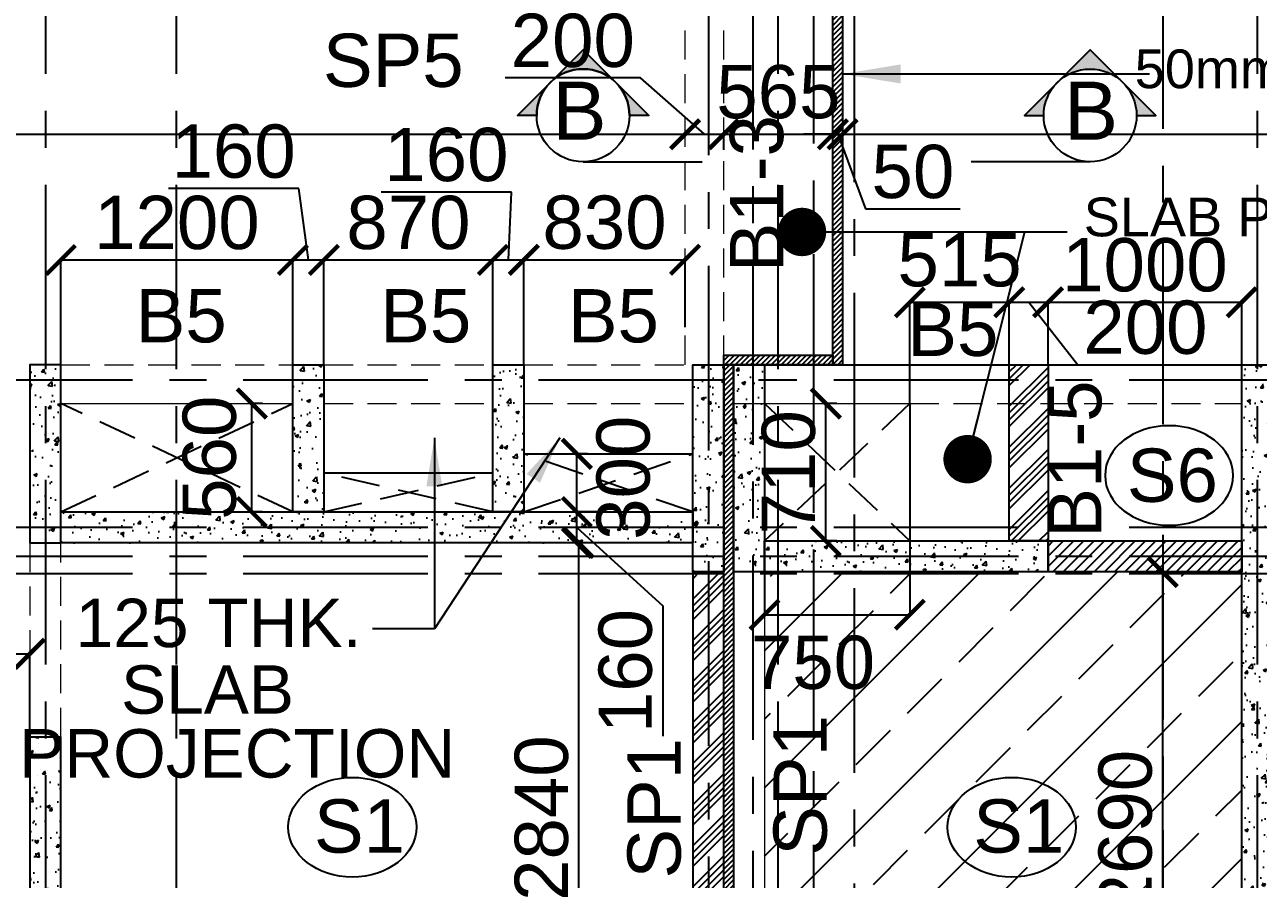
# Model space of a CAD drawing. Header units: inches. Extents: x -1898 to 127651, y -195120 to -109120.
# Drawn here: x 34511 to 40878, y -127606 to -123195 of the extents above; entities that cross this region are included whole.
import ezdxf
from ezdxf.enums import TextEntityAlignment as Align

# ---------------------------------------------------------------- set-up
doc = ezdxf.new("R2010")
doc.units = ezdxf.units.IN
doc.header["$MEASUREMENT"] = 0
doc.linetypes.add('CENTER', pattern=[50.8, 31.75, -6.35, 6.35, -6.35])
doc.linetypes.add('Hidden', pattern=[3, 2, -1])
for name, color, linetype in [('1', 8, 'Continuous'), ('160 R.C. WALL HAT', 8, 'Continuous'), ('160 R.C.WALL', 6, 'Continuous'), ('2', 5, 'Continuous'), ('4', 4, 'Continuous'), ('ARROW', 5, 'Continuous'), ('BEAM TEXT', 4, 'Continuous'), ('DIM', 251, 'Continuous'), ('GRID', 8, 'CENTER'), ('NON STRUC R.C.WALL', 6, 'Continuous'), ('NON.STRUC.R.C.WALLS', 1, 'Continuous'), ('SEC TXT', 11, 'Continuous'), ('Section', 1, 'Continuous'), ('SHEARWALL HATCH', 8, 'Continuous'), ('SPANRAL BEAM', 3, 'Continuous'), ('SUNKEN', 8, 'Continuous'), ('TEXT-1', 3, 'Continuous')]:
    doc.layers.add(name, color=color, linetype=linetype)
for name, color, linetype, lineweight in [('BEAMS', 3, 'Continuous', 0), ('SLAB CIR', 1, 'Continuous', 25), ('SLAB TXT', 3, 'Continuous', 0), ('text', 4, 'Continuous', 30)]:
    doc.layers.add(name, color=color, linetype=linetype, lineweight=lineweight)
doc.styles.add('T200', font='sanss___.ttf', dxfattribs={"height": 275})
doc.styles.add('T300', font='sanss___.ttf', dxfattribs={"height": 350})
doc.dimstyles.new('T 200', dxfattribs={"dimtxt": 275, "dimasz": 150, "dimexe": 1, "dimexo": 0, "dimgap": 50, "dimtad": 1, "dimdec": 0, "dimrnd": 5, "dimdsep": 46, "dimtxsty": 'T200', "dimblk": 'ARCHTICK', "dimcen": 2.5, "dimdle": 1, "dimclrd": 5, "dimclre": 253, "dimclrt": 1, "dimadec": 0, "dimazin": 0, "dimtfac": 1, "dimtdec": 0, "dimtmove": 2, "dimatfit": 3, "dimfxl": 0, "dimarcsym": 0})
doc.dimstyles.new('T 300', dxfattribs={"dimtxt": 275, "dimasz": 150, "dimexe": 1, "dimexo": 0, "dimgap": 50, "dimtad": 1, "dimdec": 0, "dimrnd": 5, "dimdsep": 46, "dimtxsty": 'T200', "dimblk": 'ARCHTICK', "dimcen": 2.5, "dimdle": 1, "dimclrd": 5, "dimclre": 253, "dimclrt": 4, "dimadec": 0, "dimazin": 0, "dimtfac": 1, "dimtdec": 0, "dimtmove": 2, "dimatfit": 3, "dimfxl": 0, "dimarcsym": 0})
pattern_1 = [(45, (210, 0), (-13.2582521, 13.2582521), [])]
pattern_2 = [(50, (2213826.52, 109885.64), (179.315046, -15.688034), [18.75, -206.25]), (355, (2213826.52, 109885.64), (-34.687833, 188.048033), [15, -165]), (100.4514445, (2213841.47, 109884.33), (144.627212, 172.359998), [15.935048, -175.285528]), (46.1842, (2213826.52, 109935.64), (266.810333, -41.37982), [28.125, -309.375]), (96.635635, (2213848.76, 109932.2), (233.665486, 243.52965), [23.902586, -262.92844]), (351.184164, (2213826.52, 109935.64), (233.665486, 243.52965), [22.5, -247.5]), (21, (2213851.52, 109923.14), (149.226763, -100.654723), [18.75, -206.25]), (326, (2213851.52, 109923.14), (60.828833, 181.287511), [15, -165]), (71.451445, (2213863.96, 109914.75), (210.055594, 80.632788), [15.935047, -175.285528]), (37.5, (2213826.524, 109885.64), (3.0399638, 83.2234635), [0, -163, 0, -167.5, 0, -165.625]), (7.5, (2213826.52, 109885.64), (65.7673844, 98.602928), [0, -95.5, 0, -159.25, 0, -63.125]), (327.5, (2213770.774, 109885.64), (133.455609, -5.638718), [0, -62.5, 0, -195, 0, -258.75]), (317.5, (2213745.77, 109885.64), (145.7965423, 25.0262456), [0, -81.25, 0, -129.5, 0, -183.75])]
pattern_3 = [(50, (2217088.67, 109736.14), (179.315046, -15.688034), [18.75, -206.25]), (355, (2217088.67, 109736.14), (-34.687833, 188.048033), [15, -165]), (100.4514445, (2217103.6, 109734.83), (144.627212, 172.359998), [15.935048, -175.285528]), (46.1842, (2217088.67, 109786.14), (266.810333, -41.37982), [28.125, -309.375]), (96.635635, (2217110.9, 109782.7), (233.665486, 243.52965), [23.902586, -262.92844]), (351.184164, (2217088.67, 109786.14), (233.665486, 243.52965), [22.5, -247.5]), (21, (2217113.67, 109773.64), (149.226763, -100.654723), [18.75, -206.25]), (326, (2217113.67, 109773.64), (60.828833, 181.287511), [15, -165]), (71.451445, (2217126.1, 109765.25), (210.055594, 80.632788), [15.935047, -175.285528]), (37.5, (2217088.665, 109736.14), (3.0399638, 83.2234635), [0, -163, 0, -167.5, 0, -165.625]), (7.5, (2217088.665, 109736.14), (65.7673844, 98.602928), [0, -95.5, 0, -159.25, 0, -63.125]), (327.5, (2217032.915, 109736.14), (133.455609, -5.638718), [0, -62.5, 0, -195, 0, -258.75]), (317.5, (2217007.92, 109736.14), (145.7965423, 25.0262456), [0, -81.25, 0, -129.5, 0, -183.75])]

# ---------------------------------------------------------------- blocks, each defined once
blk = doc.blocks.new('_ARCHTICK')
at = {"color": 0, "linetype": 'ByBlock', "const_width": 0.15}
blk.add_lwpolyline([(-0.5, -0.5), (0.5, 0.5)], dxfattribs=at)
blk = doc.blocks.new('*D52')
at = {"layer": 'Defpoints', "color": 0}
for p in [(34537.4, -126442.3), (32737.4, -126636.4, 14.7), (34537.4, -127054, 14.7)]:
    blk.add_point(p, dxfattribs=at)
at = {"layer": 'DIM', "color": 5, "lineweight": -2}
blk.add_line((32736.4, -126442.3), (34538.4, -126442.3), dxfattribs=at)
at = {"layer": 'DIM', "color": 253, "lineweight": -2}
for p, q in [((32737.4, -126636.4), (32737.4, -126441.3)), ((34537.4, -127054), (34537.4, -126441.3))]:
    blk.add_line(p, q, dxfattribs=at)
at = {"layer": 'DIM', "color": 5, "lineweight": -2, "xscale": 150, "yscale": 150, "zscale": 150, "rotation": 180}
blk.add_blockref('_ARCHTICK', (32737.4, -126442.3), dxfattribs=at)
at = {"layer": 'DIM', "color": 5, "lineweight": -2, "xscale": 150, "yscale": 150, "zscale": 150}
blk.add_blockref('_ARCHTICK', (34537.4, -126442.3), dxfattribs=at)
at = {"layer": 'DIM', "color": 1, "insert": (33637.4, -126250.7), "char_height": 275, "attachment_point": 5, "style": 'T200'}
blk.add_mtext('1800', dxfattribs=at)
blk = doc.blocks.new('*D53')
at = {"layer": 'Defpoints', "color": 0}
for p in [(35683.2, -125150.2), (35738.5, -125150.2, 14.7), (35738.5, -125710.2, 14.7)]:
    blk.add_point(p, dxfattribs=at)
at = {"layer": 'DIM', "color": 253, "lineweight": -2}
for p, q in [((35738.5, -125150.2), (35682.2, -125150.2)), ((35738.5, -125710.2), (35682.2, -125710.2))]:
    blk.add_line(p, q, dxfattribs=at)
at = {"layer": 'DIM', "color": 5, "lineweight": -2}
blk.add_line((35683.2, -125711.2), (35683.2, -125149.2), dxfattribs=at)
at = {"layer": 'DIM', "color": 5, "lineweight": -2, "xscale": 150, "yscale": 150, "zscale": 150}
for p, rotation in [((35683.2, -125150.2), 90), ((35683.2, -125710.2), 270)]:
    blk.add_blockref('_ARCHTICK', p, dxfattribs=dict(at, rotation=rotation))
at = {"layer": 'DIM', "color": 1, "insert": (35465.3, -125430.2), "char_height": 275, "attachment_point": 5, "rotation": 90, "style": 'T200'}
blk.add_mtext('560', dxfattribs=at)
blk = doc.blocks.new('*D54')
at = {"layer": 'Defpoints', "color": 0}
for p in [(35895.4, -124409.5), (34697.4, -125030.2, 14.7), (35895.4, -125150.2, 14.7)]:
    blk.add_point(p, dxfattribs=at)
at = {"layer": 'DIM', "color": 5, "lineweight": -2}
blk.add_line((34696.4, -124409.5), (35896.4, -124409.5), dxfattribs=at)
at = {"layer": 'DIM', "color": 253, "lineweight": -2}
for p, q in [((34697.4, -125030.2), (34697.4, -124408.5)), ((35895.4, -125150.2), (35895.4, -124408.5))]:
    blk.add_line(p, q, dxfattribs=at)
at = {"layer": 'DIM', "color": 5, "lineweight": -2, "xscale": 150, "yscale": 150, "zscale": 150, "rotation": 180}
blk.add_blockref('_ARCHTICK', (34697.4, -124409.5), dxfattribs=at)
at = {"layer": 'DIM', "color": 5, "lineweight": -2, "xscale": 150, "yscale": 150, "zscale": 150}
blk.add_blockref('_ARCHTICK', (35895.4, -124409.5), dxfattribs=at)
at = {"layer": 'DIM', "color": 1, "insert": (35296.4, -124217.8), "char_height": 275, "attachment_point": 5, "style": 'T200'}
blk.add_mtext('1200', dxfattribs=at)
blk = doc.blocks.new('*D55')
at = {"layer": 'Defpoints', "color": 0}
for p in [(36055.4, -124409.5), (36055.4, -124950.2, 14.7), (35895.4, -125150.2, 14.7)]:
    blk.add_point(p, dxfattribs=at)
at = {"layer": 'DIM', "color": 5, "lineweight": -2}
for p, q in [((35925.3, -124041.6), (35253.1, -124041.6)), ((35975.4, -124409.5), (35925.3, -124041.6)), ((35894.4, -124409.5), (36056.4, -124409.5))]:
    blk.add_line(p, q, dxfattribs=at)
at = {"layer": 'DIM', "color": 253, "lineweight": -2}
for p, q in [((35895.4, -125150.2), (35895.4, -124408.5)), ((36055.4, -124950.2), (36055.4, -124408.5))]:
    blk.add_line(p, q, dxfattribs=at)
at = {"layer": 'DIM', "color": 5, "lineweight": -2, "xscale": 150, "yscale": 150, "zscale": 150, "rotation": 180}
blk.add_blockref('_ARCHTICK', (35895.4, -124409.5), dxfattribs=at)
at = {"layer": 'DIM', "color": 5, "lineweight": -2, "xscale": 150, "yscale": 150, "zscale": 150}
blk.add_blockref('_ARCHTICK', (36055.4, -124409.5), dxfattribs=at)
at = {"layer": 'DIM', "color": 1, "insert": (35589.2, -123849.8), "char_height": 275, "attachment_point": 5, "style": 'T200'}
blk.add_mtext('160', dxfattribs=at)
blk = doc.blocks.new('*D56')
at = {"layer": 'Defpoints', "color": 0}
for p in [(36927.5, -124409.5), (36055.4, -124950.2, 14.7), (36927.5, -124950.2, 14.7)]:
    blk.add_point(p, dxfattribs=at)
at = {"layer": 'DIM', "color": 5, "lineweight": -2}
blk.add_line((36054.4, -124409.5), (36928.5, -124409.5), dxfattribs=at)
at = {"layer": 'DIM', "color": 253, "lineweight": -2}
for p, q in [((36055.4, -124950.2), (36055.4, -124408.5)), ((36927.5, -124950.2), (36927.5, -124408.5))]:
    blk.add_line(p, q, dxfattribs=at)
at = {"layer": 'DIM', "color": 5, "lineweight": -2, "xscale": 150, "yscale": 150, "zscale": 150, "rotation": 180}
blk.add_blockref('_ARCHTICK', (36055.4, -124409.5), dxfattribs=at)
at = {"layer": 'DIM', "color": 5, "lineweight": -2, "xscale": 150, "yscale": 150, "zscale": 150}
blk.add_blockref('_ARCHTICK', (36927.5, -124409.5), dxfattribs=at)
at = {"layer": 'DIM', "color": 1, "insert": (36491.4, -124217.8), "char_height": 275, "attachment_point": 5, "style": 'T200'}
blk.add_mtext('870', dxfattribs=at)
blk = doc.blocks.new('*D57')
at = {"layer": 'Defpoints', "color": 0}
for p in [(37087.5, -124409.5), (36927.5, -124950.2, 14.7), (37087.5, -124950.2, 14.7)]:
    blk.add_point(p, dxfattribs=at)
at = {"layer": 'DIM', "color": 5, "lineweight": -2}
for p, q in [((37023.6, -124059), (36351.3, -124059)), ((37007.5, -124409.5), (37023.6, -124059)), ((36926.5, -124409.5), (37088.5, -124409.5))]:
    blk.add_line(p, q, dxfattribs=at)
at = {"layer": 'DIM', "color": 253, "lineweight": -2}
for p, q in [((36927.5, -124950.2), (36927.5, -124408.5)), ((37087.5, -124950.2), (37087.5, -124408.5))]:
    blk.add_line(p, q, dxfattribs=at)
at = {"layer": 'DIM', "color": 5, "lineweight": -2, "xscale": 150, "yscale": 150, "zscale": 150, "rotation": 180}
blk.add_blockref('_ARCHTICK', (36927.5, -124409.5), dxfattribs=at)
at = {"layer": 'DIM', "color": 5, "lineweight": -2, "xscale": 150, "yscale": 150, "zscale": 150}
blk.add_blockref('_ARCHTICK', (37087.5, -124409.5), dxfattribs=at)
at = {"layer": 'DIM', "color": 1, "insert": (36687.4, -123867.2), "char_height": 275, "attachment_point": 5, "style": 'T200'}
blk.add_mtext('160', dxfattribs=at)
blk = doc.blocks.new('*D66')
at = {"layer": 'Defpoints', "color": 0}
for p in [(37370.8, -125870.2, 14.7), (37370.8, -125870.2), (37370.8, -128710.2, 14.7)]:
    blk.add_point(p, dxfattribs=at)
at = {"layer": 'DIM', "color": 253, "lineweight": -2}
for p, q in [((37370.8, -125870.2), (37369.8, -125870.2)), ((37370.8, -128710.2), (37369.8, -128710.2))]:
    blk.add_line(p, q, dxfattribs=at)
at = {"layer": 'DIM', "color": 5, "lineweight": -2}
blk.add_line((37370.8, -128711.2), (37370.8, -125869.2), dxfattribs=at)
at = {"layer": 'DIM', "color": 5, "lineweight": -2, "xscale": 150, "yscale": 150, "zscale": 150}
for p, rotation in [((37370.8, -125870.2), 90), ((37370.8, -128710.2), 270)]:
    blk.add_blockref('_ARCHTICK', p, dxfattribs=dict(at, rotation=rotation))
at = {"layer": 'DIM', "color": 1, "insert": (37179.2, -127290.2), "char_height": 275, "attachment_point": 5, "rotation": 90, "style": 'T200'}
blk.add_mtext('2840', dxfattribs=at)
blk = doc.blocks.new('*D230')
at = {"layer": 'Defpoints', "color": 0}
for p in [(37919.3, -123760.8, 14.7), (37919.3, -123760.8), (5592.4, -123823.3, 14.7)]:
    blk.add_point(p, dxfattribs=at)
at = {"layer": 'DIM', "color": 5, "lineweight": -2}
blk.add_line((5591.4, -123760.8), (37920.3, -123760.8), dxfattribs=at)
at = {"layer": 'DIM', "color": 253, "lineweight": -2}
for p, q in [((5592.4, -123823.3), (5592.4, -123759.8)), ((37919.3, -123760.8), (37919.3, -123759.8))]:
    blk.add_line(p, q, dxfattribs=at)
at = {"layer": 'DIM', "color": 5, "lineweight": -2, "xscale": 150, "yscale": 150, "zscale": 150, "rotation": 180}
blk.add_blockref('_ARCHTICK', (5592.4, -123760.8), dxfattribs=at)
at = {"layer": 'DIM', "color": 5, "lineweight": -2, "xscale": 150, "yscale": 150, "zscale": 150}
blk.add_blockref('_ARCHTICK', (37919.3, -123760.8), dxfattribs=at)
at = {"layer": 'DIM', "color": 1, "insert": (21755.9, -123568.9), "char_height": 275, "attachment_point": 5, "style": 'T200'}
blk.add_mtext('32325', dxfattribs=at)
blk = doc.blocks.new('*D231')
at = {"layer": 'Defpoints', "color": 0}
for p in [(37919.3, -123740.6, 14.7), (38119.3, -123760.8), (38119.3, -123841.5, 14.7)]:
    blk.add_point(p, dxfattribs=at)
at = {"layer": 'DIM', "color": 5, "lineweight": -2}
for p, q in [((37689, -123469.8), (36990.7, -123469.8)), ((38019.3, -123760.8), (37689, -123469.8)), ((37918.3, -123760.8), (38120.3, -123760.8))]:
    blk.add_line(p, q, dxfattribs=at)
at = {"layer": 'DIM', "color": 253, "lineweight": -2}
for p, q in [((37919.3, -123740.6), (37919.3, -123761.8)), ((38119.3, -123841.5), (38119.3, -123759.8))]:
    blk.add_line(p, q, dxfattribs=at)
at = {"layer": 'DIM', "color": 5, "lineweight": -2, "xscale": 150, "yscale": 150, "zscale": 150, "rotation": 180}
blk.add_blockref('_ARCHTICK', (37919.3, -123760.8), dxfattribs=at)
at = {"layer": 'DIM', "color": 5, "lineweight": -2, "xscale": 150, "yscale": 150, "zscale": 150}
blk.add_blockref('_ARCHTICK', (38119.3, -123760.8), dxfattribs=at)
at = {"layer": 'DIM', "color": 1, "insert": (37339.8, -123278.2), "char_height": 275, "attachment_point": 5, "style": 'T200'}
blk.add_mtext('200', dxfattribs=at)
blk = doc.blocks.new('*D232')
at = {"layer": 'Defpoints', "color": 0}
for p in [(38682.4, -123760.8), (38119.3, -123841.5, 14.7), (38682.4, -123809.1, 14.7)]:
    blk.add_point(p, dxfattribs=at)
at = {"layer": 'DIM', "color": 5, "lineweight": -2}
blk.add_line((38118.3, -123760.8), (38683.4, -123760.8), dxfattribs=at)
at = {"layer": 'DIM', "color": 253, "lineweight": -2}
for p, q in [((38119.3, -123841.5), (38119.3, -123759.8)), ((38682.4, -123809.1), (38682.4, -123759.8))]:
    blk.add_line(p, q, dxfattribs=at)
at = {"layer": 'DIM', "color": 5, "lineweight": -2, "xscale": 150, "yscale": 150, "zscale": 150, "rotation": 180}
blk.add_blockref('_ARCHTICK', (38119.3, -123760.8), dxfattribs=at)
at = {"layer": 'DIM', "color": 5, "lineweight": -2, "xscale": 150, "yscale": 150, "zscale": 150}
blk.add_blockref('_ARCHTICK', (38682.4, -123760.8), dxfattribs=at)
at = {"layer": 'DIM', "color": 1, "insert": (38400.9, -123542.9), "char_height": 275, "attachment_point": 5, "style": 'T200'}
blk.add_mtext('565', dxfattribs=at)
blk = doc.blocks.new('*D353')
at = {"layer": 'Defpoints', "color": 0}
for p in [(37360.3, -125710.2), (37509.7, -125710.2, 14.7), (37509.7, -125870.2, 14.7)]:
    blk.add_point(p, dxfattribs=at)
at = {"layer": 'DIM', "color": 253, "lineweight": -2}
for p, q in [((37509.7, -125710.2), (37359.3, -125710.2)), ((37509.7, -125870.2), (37359.3, -125870.2))]:
    blk.add_line(p, q, dxfattribs=at)
at = {"layer": 'DIM', "color": 5, "lineweight": -2}
for p, q in [((37360.3, -125871.2), (37360.3, -125709.2)), ((37360.3, -125790.2), (37804, -126195.1)), ((37804, -126195.1), (37804, -126867.3))]:
    blk.add_line(p, q, dxfattribs=at)
at = {"layer": 'DIM', "color": 5, "lineweight": -2, "xscale": 150, "yscale": 150, "zscale": 150}
for p, rotation in [((37360.3, -125710.2), 90), ((37360.3, -125870.2), 270)]:
    blk.add_blockref('_ARCHTICK', p, dxfattribs=dict(at, rotation=rotation))
at = {"layer": 'DIM', "color": 1, "insert": (37612.1, -126531.2), "char_height": 275, "attachment_point": 5, "rotation": 90, "style": 'T200'}
blk.add_mtext('160', dxfattribs=at)
blk = doc.blocks.new('*D354')
at = {"layer": 'Defpoints', "color": 0}
for p in [(37919.3, -124408.5), (37087.5, -124756.4), (37919.3, -124756.4, 14.7)]:
    blk.add_point(p, dxfattribs=at)
at = {"layer": 'DIM', "color": 5, "lineweight": -2}
blk.add_line((37086.5, -124408.5), (37920.3, -124408.5), dxfattribs=at)
at = {"layer": 'DIM', "color": 253, "lineweight": -2}
for p, q in [((37087.5, -124756.4), (37087.5, -124407.5)), ((37919.3, -124756.4), (37919.3, -124407.5))]:
    blk.add_line(p, q, dxfattribs=at)
at = {"layer": 'DIM', "color": 5, "lineweight": -2, "xscale": 150, "yscale": 150, "zscale": 150, "rotation": 180}
blk.add_blockref('_ARCHTICK', (37087.5, -124408.5), dxfattribs=at)
at = {"layer": 'DIM', "color": 5, "lineweight": -2, "xscale": 150, "yscale": 150, "zscale": 150}
blk.add_blockref('_ARCHTICK', (37919.3, -124408.5), dxfattribs=at)
at = {"layer": 'DIM', "color": 1, "insert": (37503.4, -124216.6), "char_height": 275, "attachment_point": 5, "style": 'T200'}
blk.add_mtext('830', dxfattribs=at)
blk = doc.blocks.new('*D638')
at = {"layer": 'Defpoints', "color": 0}
for p in [(38732.4, -123760.8), (38682.4, -123809.1), (38732.4, -123809.1, 14.7)]:
    blk.add_point(p, dxfattribs=at)
at = {"layer": 'DIM', "color": 5, "lineweight": -2}
for p, q in [((38682.4, -123760.8), (38532.4, -123760.8)), ((38682.4, -123760.8), (38732.4, -123760.8)), ((38682.4, -123760.8), (38732.4, -123760.8)), ((38707.4, -123760.8), (38851.3, -124146.5)), ((38732.4, -123760.8), (38882.4, -123760.8)), ((38851.3, -124146.5), (39339.1, -124146.5))]:
    blk.add_line(p, q, dxfattribs=at)
at = {"layer": 'DIM', "color": 253, "lineweight": -2}
for p, q in [((38682.4, -123809.1), (38682.4, -123759.8)), ((38732.4, -123809.1), (38732.4, -123759.8))]:
    blk.add_line(p, q, dxfattribs=at)
at = {"layer": 'DIM', "color": 5, "lineweight": -2, "xscale": 150, "yscale": 150, "zscale": 150}
blk.add_blockref('_ARCHTICK', (38682.4, -123760.8), dxfattribs=at)
at = {"layer": 'DIM', "color": 5, "lineweight": -2, "xscale": 150, "yscale": 150, "zscale": 150, "rotation": 180}
blk.add_blockref('_ARCHTICK', (38732.4, -123760.8), dxfattribs=at)
at = {"layer": 'DIM', "color": 1, "insert": (39095.2, -123954.8), "char_height": 275, "attachment_point": 5, "style": 'T200'}
blk.add_mtext('50', dxfattribs=at)
blk = doc.blocks.new('*D639')
at = {"layer": 'Defpoints', "color": 0}
for p in [(50991, -123760.8), (38732.4, -123809.1, 14.7), (50991, -123831.4, 14.7)]:
    blk.add_point(p, dxfattribs=at)
at = {"layer": 'DIM', "color": 5, "lineweight": -2}
blk.add_line((38731.4, -123760.8), (50992, -123760.8), dxfattribs=at)
at = {"layer": 'DIM', "color": 253, "lineweight": -2}
for p, q in [((38732.4, -123809.1), (38732.4, -123759.8)), ((50991, -123831.4), (50991, -123759.8))]:
    blk.add_line(p, q, dxfattribs=at)
at = {"layer": 'DIM', "color": 5, "lineweight": -2, "xscale": 150, "yscale": 150, "zscale": 150, "rotation": 180}
blk.add_blockref('_ARCHTICK', (38732.4, -123760.8), dxfattribs=at)
at = {"layer": 'DIM', "color": 5, "lineweight": -2, "xscale": 150, "yscale": 150, "zscale": 150}
blk.add_blockref('_ARCHTICK', (50991, -123760.8), dxfattribs=at)
at = {"layer": 'DIM', "color": 1, "insert": (44861.7, -123568.9), "char_height": 275, "attachment_point": 5, "style": 'T200'}
blk.add_mtext('12260', dxfattribs=at)
blk = doc.blocks.new('*D641')
at = {"layer": 'Defpoints', "color": 0}
for p in [(39079.3, -125859.7, 14.7), (38329.5, -126030.2, 14.7), (39079.3, -126240.3)]:
    blk.add_point(p, dxfattribs=at)
at = {"layer": 'DIM', "color": 253, "lineweight": -2}
for p, q in [((39079.3, -125859.7), (39079.3, -126241.3)), ((38329.5, -126030.2), (38329.5, -126241.3))]:
    blk.add_line(p, q, dxfattribs=at)
at = {"layer": 'DIM', "color": 5, "lineweight": -2}
blk.add_line((38328.5, -126240.3), (39080.3, -126240.3), dxfattribs=at)
at = {"layer": 'DIM', "color": 5, "lineweight": -2, "xscale": 150, "yscale": 150, "zscale": 150, "rotation": 180}
blk.add_blockref('_ARCHTICK', (38329.5, -126240.3), dxfattribs=at)
at = {"layer": 'DIM', "color": 5, "lineweight": -2, "xscale": 150, "yscale": 150, "zscale": 150}
blk.add_blockref('_ARCHTICK', (39079.3, -126240.3), dxfattribs=at)
at = {"layer": 'DIM', "color": 1, "insert": (38579.4, -126488), "char_height": 275, "attachment_point": 5, "style": 'T200'}
blk.add_mtext('750', dxfattribs=at)
blk = doc.blocks.new('*D643')
at = {"layer": 'Defpoints', "color": 0}
for p in [(40384.3, -126019.7), (40518.7, -126019.7, 14.7), (40675.4, -128710.2, 14.7)]:
    blk.add_point(p, dxfattribs=at)
at = {"layer": 'DIM', "color": 253, "lineweight": -2}
for p, q in [((40518.7, -126019.7), (40383.3, -126019.7)), ((40675.4, -128710.2), (40383.3, -128710.2))]:
    blk.add_line(p, q, dxfattribs=at)
at = {"layer": 'DIM', "color": 5, "lineweight": -2}
blk.add_line((40384.3, -128711.2), (40384.3, -126018.7), dxfattribs=at)
at = {"layer": 'DIM', "color": 5, "lineweight": -2, "xscale": 150, "yscale": 150, "zscale": 150}
for p, rotation in [((40384.3, -126019.7), 90), ((40384.3, -128710.2), 270)]:
    blk.add_blockref('_ARCHTICK', p, dxfattribs=dict(at, rotation=rotation))
at = {"layer": 'DIM', "color": 1, "insert": (40192.4, -127364.9), "char_height": 275, "attachment_point": 5, "rotation": 90, "style": 'T200'}
blk.add_mtext('2690', dxfattribs=at)
blk = doc.blocks.new('*D656')
at = {"layer": 'Defpoints', "color": 0}
for p in [(39592.7, -124627.9), (39592.7, -124950.2, 14.7), (39079.3, -125150.2, 14.7)]:
    blk.add_point(p, dxfattribs=at)
at = {"layer": 'DIM', "color": 5, "lineweight": -2}
blk.add_line((39078.3, -124627.9), (39593.7, -124627.9), dxfattribs=at)
at = {"layer": 'DIM', "color": 253, "lineweight": -2}
for p, q in [((39079.3, -125150.2), (39079.3, -124626.9)), ((39592.7, -124950.2), (39592.7, -124626.9))]:
    blk.add_line(p, q, dxfattribs=at)
at = {"layer": 'DIM', "color": 5, "lineweight": -2, "xscale": 150, "yscale": 150, "zscale": 150, "rotation": 180}
blk.add_blockref('_ARCHTICK', (39079.3, -124627.9), dxfattribs=at)
at = {"layer": 'DIM', "color": 5, "lineweight": -2, "xscale": 150, "yscale": 150, "zscale": 150}
blk.add_blockref('_ARCHTICK', (39592.7, -124627.9), dxfattribs=at)
at = {"layer": 'DIM', "color": 1, "insert": (39336, -124410.3), "char_height": 275, "attachment_point": 5, "style": 'T200'}
blk.add_mtext('515', dxfattribs=at)
blk = doc.blocks.new('*D657')
at = {"layer": 'Defpoints', "color": 0}
for p in [(39792.7, -124627.9), (39592.7, -124950.2, 14.7), (39792.7, -124950.2, 14.7)]:
    blk.add_point(p, dxfattribs=at)
at = {"layer": 'DIM', "color": 5, "lineweight": -2}
for p, q in [((39591.7, -124627.9), (39793.7, -124627.9)), ((39692.7, -124627.9), (39945.9, -124950.2)), ((39945.9, -124950.2), (40644.2, -124950.2))]:
    blk.add_line(p, q, dxfattribs=at)
at = {"layer": 'DIM', "color": 253, "lineweight": -2}
for p, q in [((39592.7, -124950.2), (39592.7, -124626.9)), ((39792.7, -124950.2), (39792.7, -124626.9))]:
    blk.add_line(p, q, dxfattribs=at)
at = {"layer": 'DIM', "color": 5, "lineweight": -2, "xscale": 150, "yscale": 150, "zscale": 150, "rotation": 180}
blk.add_blockref('_ARCHTICK', (39592.7, -124627.9), dxfattribs=at)
at = {"layer": 'DIM', "color": 5, "lineweight": -2, "xscale": 150, "yscale": 150, "zscale": 150}
blk.add_blockref('_ARCHTICK', (39792.7, -124627.9), dxfattribs=at)
at = {"layer": 'DIM', "color": 1, "insert": (40295, -124758.5), "char_height": 275, "attachment_point": 5, "style": 'T200'}
blk.add_mtext('200', dxfattribs=at)
blk = doc.blocks.new('*D658')
at = {"layer": 'Defpoints', "color": 0}
for p in [(40792.7, -124627.9), (39792.7, -124950.2, 14.7), (40792.7, -124950.2, 14.7)]:
    blk.add_point(p, dxfattribs=at)
at = {"layer": 'DIM', "color": 5, "lineweight": -2}
blk.add_line((39791.7, -124627.9), (40793.7, -124627.9), dxfattribs=at)
at = {"layer": 'DIM', "color": 253, "lineweight": -2}
for p, q in [((39792.7, -124950.2), (39792.7, -124626.9)), ((40792.7, -124950.2), (40792.7, -124626.9))]:
    blk.add_line(p, q, dxfattribs=at)
at = {"layer": 'DIM', "color": 5, "lineweight": -2, "xscale": 150, "yscale": 150, "zscale": 150, "rotation": 180}
blk.add_blockref('_ARCHTICK', (39792.7, -124627.9), dxfattribs=at)
at = {"layer": 'DIM', "color": 5, "lineweight": -2, "xscale": 150, "yscale": 150, "zscale": 150}
blk.add_blockref('_ARCHTICK', (40792.7, -124627.9), dxfattribs=at)
at = {"layer": 'DIM', "color": 1, "insert": (40292.7, -124436.3), "char_height": 275, "attachment_point": 5, "style": 'T200'}
blk.add_mtext('1000', dxfattribs=at)
blk = doc.blocks.new('*D662')
at = {"layer": 'Defpoints', "color": 0}
for p in [(38645.8, -125150.2), (38703.1, -125150.2, 14.7), (38703.1, -125859.9, 14.7)]:
    blk.add_point(p, dxfattribs=at)
at = {"layer": 'DIM', "color": 253, "lineweight": -2}
for p, q in [((38703.1, -125150.2), (38644.8, -125150.2)), ((38703.1, -125859.9), (38644.8, -125859.9))]:
    blk.add_line(p, q, dxfattribs=at)
at = {"layer": 'DIM', "color": 5, "lineweight": -2}
blk.add_line((38645.8, -125860.9), (38645.8, -125149.2), dxfattribs=at)
at = {"layer": 'DIM', "color": 5, "lineweight": -2, "xscale": 150, "yscale": 150, "zscale": 150}
for p, rotation in [((38645.8, -125150.2), 90), ((38645.8, -125859.9), 270)]:
    blk.add_blockref('_ARCHTICK', p, dxfattribs=dict(at, rotation=rotation))
at = {"layer": 'DIM', "color": 1, "insert": (38454.2, -125505.1), "char_height": 275, "attachment_point": 5, "rotation": 90, "style": 'T200'}
blk.add_mtext('710', dxfattribs=at)
blk = doc.blocks.new('*D811')
at = {"layer": 'Defpoints', "color": 0}
for p in [(37360.3, -125410.2), (37415.6, -125410.2, 14.7), (37415.6, -125710.2, 14.7)]:
    blk.add_point(p, dxfattribs=at)
at = {"layer": 'DIM', "color": 253, "lineweight": -2}
for p, q in [((37415.6, -125410.2), (37359.3, -125410.2)), ((37415.6, -125710.2), (37359.3, -125710.2))]:
    blk.add_line(p, q, dxfattribs=at)
at = {"layer": 'DIM', "color": 5, "lineweight": -2}
blk.add_line((37360.3, -125711.2), (37360.3, -125409.2), dxfattribs=at)
at = {"layer": 'DIM', "color": 5, "lineweight": -2, "xscale": 150, "yscale": 150, "zscale": 150}
for p, rotation in [((37360.3, -125410.2), 90), ((37360.3, -125710.2), 270)]:
    blk.add_blockref('_ARCHTICK', p, dxfattribs=dict(at, rotation=rotation))
at = {"layer": 'DIM', "color": 1, "insert": (37601.1, -125533.5), "char_height": 275, "attachment_point": 5, "rotation": 90, "style": 'T200'}
blk.add_mtext('300', dxfattribs=at)

msp = doc.modelspace()

# ---------------------------------------------------------------- hatches: boundary and pattern name
at = {"layer": '160 R.C. WALL HAT'}
h = msp.add_hatch(dxfattribs=at)
h.set_pattern_fill('AR-CONC', color=256, scale=25)
h.set_pattern_definition(pattern_2)
h.paths.add_polyline_path([(34537.4, -125870.2), (34697.4, -125870.2), (34697.4, -124950.2), (34537.4, -124950.2)])
h = msp.add_hatch(dxfattribs=at)
h.set_pattern_fill('AR-CONC', color=256, scale=25)
h.set_pattern_definition(pattern_2)
h.paths.add_polyline_path([(35895.4, -124950.2), (36055.4, -124950.2), (36055.4, -125710.2), (35895.4, -125710.2)])
h = msp.add_hatch(dxfattribs=at)
h.set_pattern_fill('AR-CONC', color=256, scale=25)
h.set_pattern_definition(pattern_2)
h.paths.add_polyline_path([(37087.5, -124950.2), (36927.5, -124950.2), (36927.5, -125710.2), (37087.5, -125710.2)])
h = msp.add_hatch(dxfattribs=at)
h.set_pattern_fill('AR-CONC', color=256, scale=25)
h.set_pattern_definition(pattern_3)
h.paths.add_polyline_path([(38119.5, -124950.2), (37959.5, -124950.2), (37959.5, -126019.7), (38119.5, -126019.7)])
h = msp.add_hatch(dxfattribs=at)
h.set_pattern_fill('AR-CONC', color=256, scale=25)
h.set_pattern_definition(pattern_3)
h.paths.add_polyline_path([(38329.5, -124950.2), (38169.5, -124950.2), (38169.5, -126019.7), (38329.5, -126019.7)])
h = msp.add_hatch(dxfattribs=at)
h.set_pattern_fill('AR-CONC', color=256, scale=25)
h.set_pattern_definition([(50, (2219921.83, 107045.64), (179.315046, -15.688034), [18.75, -206.25]), (355, (2219921.83, 107045.64), (-34.687833, 188.048033), [15, -165]), (100.4514445, (2219936.77, 107044.33), (144.627212, 172.359998), [15.935048, -175.285528]), (46.1842, (2219921.83, 107095.64), (266.810333, -41.37982), [28.125, -309.375]), (96.635635, (2219944.07, 107092.2), (233.665486, 243.52965), [23.902586, -262.92844]), (351.184164, (2219921.83, 107095.64), (233.665486, 243.52965), [22.5, -247.5]), (21, (2219946.83, 107083.14), (149.226763, -100.654723), [18.75, -206.25]), (326, (2219946.83, 107083.14), (60.828833, 181.287511), [15, -165]), (71.451445, (2219959.27, 107074.75), (210.055594, 80.632788), [15.935047, -175.285528]), (37.5, (2219921.83, 107045.64), (3.0399638, 83.2234635), [0, -163, 0, -167.5, 0, -165.625]), (7.5, (2219921.83, 107045.64), (65.7673844, 98.602928), [0, -95.5, 0, -159.25, 0, -63.125]), (327.5, (2219866.08, 107045.64), (133.455609, -5.638718), [0, -62.5, 0, -195, 0, -258.75]), (317.5, (2219841.08, 107045.64), (145.7965423, 25.0262456), [0, -81.25, 0, -129.5, 0, -183.75])])
h.paths.add_polyline_path([(40952.7, -124950.2), (40792.7, -124950.2), (40792.7, -128710.2), (40952.7, -128710.2)])
h = msp.add_hatch(dxfattribs=at)
h.set_pattern_fill('AR-CONC', color=256, scale=25)
h.set_pattern_definition(pattern_2)
h.paths.add_polyline_path([(37919.5, -125710.2), (34697.4, -125710.2), (34697.4, -125870.2), (37919.5, -125870.2)])
h = msp.add_hatch(dxfattribs=at)
h.set_pattern_fill('AR-CONC', color=256, scale=25)
h.set_pattern_definition([(50, (2217248.67, 109736.14), (179.315046, -15.688034), [18.75, -206.25]), (355, (2217248.67, 109736.14), (-34.687833, 188.048033), [15, -165]), (100.4514445, (2217263.6, 109734.83), (144.627212, 172.359998), [15.935048, -175.285528]), (46.1842, (2217248.67, 109786.14), (266.810333, -41.37982), [28.125, -309.375]), (96.635635, (2217270.9, 109782.7), (233.665486, 243.52965), [23.902586, -262.92844]), (351.184164, (2217248.67, 109786.14), (233.665486, 243.52965), [22.5, -247.5]), (21, (2217273.67, 109773.64), (149.226763, -100.654723), [18.75, -206.25]), (326, (2217273.67, 109773.64), (60.828833, 181.287511), [15, -165]), (71.451445, (2217286.1, 109765.25), (210.055594, 80.632788), [15.935047, -175.285528]), (37.5, (2217248.665, 109736.14), (3.0399638, 83.2234635), [0, -163, 0, -167.5, 0, -165.625]), (7.5, (2217248.665, 109736.14), (65.7673844, 98.602928), [0, -95.5, 0, -159.25, 0, -63.125]), (327.5, (2217192.915, 109736.14), (133.455609, -5.638718), [0, -62.5, 0, -195, 0, -258.75]), (317.5, (2217167.92, 109736.14), (145.7965423, 25.0262456), [0, -81.25, 0, -129.5, 0, -183.75])])
h.paths.add_polyline_path([(39792.7, -125859.9), (38329.5, -125859.9), (38329.5, -126019.7), (39792.7, -126019.7)])
h = msp.add_hatch(dxfattribs=at)
h.set_pattern_fill('AR-CONC', color=256, scale=25)
h.set_pattern_definition([(50, (2213826.52, 106885.64), (179.315046, -15.688034), [18.75, -206.25]), (355, (2213826.52, 106885.64), (-34.687833, 188.048033), [15, -165]), (100.4514445, (2213841.47, 106884.33), (144.627212, 172.359998), [15.935048, -175.285528]), (46.1842, (2213826.52, 106935.64), (266.810333, -41.37982), [28.125, -309.375]), (96.635635, (2213848.76, 106932.2), (233.665486, 243.52965), [23.902586, -262.92844]), (351.184164, (2213826.52, 106935.64), (233.665486, 243.52965), [22.5, -247.5]), (21, (2213851.52, 106923.14), (149.226763, -100.654723), [18.75, -206.25]), (326, (2213851.52, 106923.14), (60.828833, 181.287511), [15, -165]), (71.451445, (2213863.96, 106914.75), (210.055594, 80.632788), [15.935047, -175.285528]), (37.5, (2213826.524, 106885.64), (3.0399638, 83.2234635), [0, -163, 0, -167.5, 0, -165.625]), (7.5, (2213826.52, 106885.64), (65.7673844, 98.602928), [0, -95.5, 0, -159.25, 0, -63.125]), (327.5, (2213770.774, 106885.64), (133.455609, -5.638718), [0, -62.5, 0, -195, 0, -258.75]), (317.5, (2213745.77, 106885.64), (145.7965423, 25.0262456), [0, -81.25, 0, -129.5, 0, -183.75])])
h.paths.add_polyline_path([(34537.4, -128870.2), (34697.4, -128870.2), (34697.4, -126870.2), (34537.4, -126870.2)])
at = {"layer": '2'}
h = msp.add_hatch(dxfattribs=at)
h.set_pattern_fill('ANSI31', color=1, scale=150, style=0)
h.set_pattern_definition(pattern_1)
h.paths.add_polyline_path([(38682.4, -118290.2), (38732.4, -118290.2), (38732.4, -124950.2), (38682.4, -124950.2)])
h = msp.add_hatch(dxfattribs=at)
h.set_pattern_fill('ANSI31', color=1, scale=150, style=0)
h.set_pattern_definition(pattern_1)
h.paths.add_polyline_path([(38682.4, -124950.2), (38119.3, -124950.2), (38119.3, -124900.2), (38682.4, -124900.2)])
h = msp.add_hatch(dxfattribs=at)
h.set_pattern_fill('ANSI31', color=1, scale=150, style=0)
h.set_pattern_definition(pattern_1)
h.paths.add_polyline_path([(38169.5, -128870.2), (38119.5, -128870.2), (38119.5, -124950.2), (38169.5, -124950.2)])
at = {"layer": 'NON STRUC R.C.WALL'}
h = msp.add_hatch(dxfattribs=at)
h.set_pattern_fill('ANSI34', color=1, scale=200)
h.set_pattern_definition([(45, (2351000.05, -240971.21), (-106.066017, 106.066017), []), (45, (2351035.4, -240971.21), (-106.066017, 106.066017), []), (45, (2351070.76, -240971.21), (-106.066017, 106.066017), []), (45, (2351106.12, -240971.21), (-106.066017, 106.066017), [])])
h.paths.add_polyline_path([(39592.7, -124950.2), (39792.7, -124950.2), (39792.7, -125859.9), (39592.7, -125859.9)])
h = msp.add_hatch(dxfattribs=at)
h.set_pattern_fill('ANSI34', color=1, scale=200)
h.set_pattern_definition([(45, (2351000.05, -240971.21), (-106.066017, 106.066017), []), (45, (2351035.4, -240971.21), (-106.066017, 106.066017), []), (45, (2351070.76, -240971.21), (-106.066017, 106.066017), []), (45, (2351106.12, -240971.21), (-106.066017, 106.066017), [])])
h.paths.add_polyline_path([(37959.5, -128710.2), (38119.5, -128710.2), (38119.5, -126019.7), (37959.5, -126019.7)])
at = {"layer": 'Section'}
h = msp.add_hatch(color=30, dxfattribs=at)
edge = h.paths.add_edge_path()
edge.add_line((37153.3, -123663.8), (37054, -123663.8))
edge.add_line((37054, -123663.8), (37393, -123324.8))
edge.add_line((37393, -123324.8), (37732, -123663.8))
edge.add_line((37732, -123663.8), (37632.7, -123663.8))
edge.add_arc((37393, -123663.8), 239.7, 0, 180)
h = msp.add_hatch(color=30, dxfattribs=at)
edge = h.paths.add_edge_path()
edge.add_line((40249.7, -123663.8), (40349, -123663.8))
edge.add_line((40349, -123663.8), (40010, -123324.8))
edge.add_line((40010, -123324.8), (39671, -123663.8))
edge.add_line((39671, -123663.8), (39770.3, -123663.8))
edge.add_arc((40010, -123663.8), 239.7, 0, 180, ccw=False)
at = {"layer": 'SHEARWALL HATCH'}
h = msp.add_hatch(dxfattribs=at)
h.set_pattern_fill('ANSI31', color=5, scale=300)
h.set_pattern_definition([(45, (2349960.05, -240971.21), (-26.5165043, 26.5165043), [])])
h.paths.add_polyline_path([(39792.7, -125859.9), (39792.7, -126019.7), (40792.7, -126019.7), (40792.7, -125859.9)])
at = {"layer": 'SUNKEN'}
h = msp.add_hatch(dxfattribs=at)
h.set_pattern_fill('ANSI33', color=256, scale=2000)
h.paths.add_polyline_path([(38329.5, -126019.7), (38329.5, -128710.2), (40792.7, -128710.2), (40792.7, -126019.7)])

# ---------------------------------------------------------------- linework, layer by layer
at = {"layer": '1', "linetype": 'Hidden', "ltscale": 100}
for p, q in [((34697.4, -125710.2, 14.7), (35895.4, -125150.2, 14.7)), ((35895.4, -125710.2, 14.7), (34697.4, -125150.2, 14.7)), ((39079.3, -125150.2, 14.7), (38329.5, -125859.9, 14.7)), ((38329.5, -125150.2, 14.7), (39079.3, -125859.7, 14.7)), ((37087.5, -125710.2, 14.7), (37959.5, -125410.2, 14.7)), ((37959.5, -125710.2, 14.7), (37087.5, -125410.2, 14.7)), ((36055.4, -125710.2, 14.7), (36927.5, -125510.2, 14.7)), ((36927.5, -125710.2, 14.7), (36055.4, -125510.2, 14.7))]:
    msp.add_line(p, q, dxfattribs=at)
at = {"layer": '160 R.C.WALL'}
msp.add_line((34537.4, -126870.2, 14.7), (34697.4, -126870.2, 14.7), dxfattribs=at)
at = {"layer": '160 R.C.WALL', "elevation": 14.7}
for points in [[(34697.4, -125870.2), (34697.4, -124950.2), (34537.4, -124950.2), (34537.4, -125870.2), (34697.4, -125870.2)], [(34537.4, -126870.2), (34537.4, -128870.2), (34697.4, -128870.2), (34697.4, -126870.2)]]:
    msp.add_lwpolyline(points, dxfattribs=at)
for points in [[(35895.4, -124950.2), (36055.4, -124950.2), (36055.4, -125710.2), (35895.4, -125710.2)], [(36927.5, -124950.2), (37087.5, -124950.2), (37087.5, -125710.2), (36927.5, -125710.2)], [(38119.5, -126019.7), (37959.5, -126019.7), (37959.5, -124950.2), (38119.5, -124950.2)], [(38329.5, -126019.7), (38169.5, -126019.7), (38169.5, -124950.2), (38329.5, -124950.2)], [(40952.7, -128710.2), (40792.7, -128710.2), (40792.7, -124950.2), (40952.7, -124950.2)], [(34697.4, -125710.2), (37959.5, -125710.2), (37959.5, -125870.2), (34697.4, -125870.2)], [(38329.5, -125859.9), (39792.7, -125859.9), (39792.7, -126019.7), (38329.5, -126019.7)], [(39792.7, -125859.9), (40792.7, -125859.9), (40792.7, -126019.7), (39792.7, -126019.7)], [(39792.7, -125859.9), (40792.7, -125859.9), (40792.7, -126019.7), (39792.7, -126019.7)]]:
    msp.add_lwpolyline(points, close=True, dxfattribs=at)
at = {"layer": '2', "color": 1, "elevation": 14.7}
for points in [[(38682.4, -118290.2), (38732.4, -118290.2), (38732.4, -124950.2), (38682.4, -124950.2)], [(38682.4, -124950.2), (38119.3, -124950.2), (38119.3, -124900.2), (38682.4, -124900.2)], [(38169.5, -128870.2), (38119.5, -128870.2), (38119.5, -124950.2), (38169.5, -124950.2)]]:
    msp.add_lwpolyline(points, close=True, dxfattribs=at)
at = {"layer": '4'}
for p, q in [((37959.5, -124950.2, 14.7), (51763.9, -124950.2, 14.7)), ((37087.5, -125410.2, 14.7), (37959.5, -125410.2, 14.7)), ((36927.5, -125510.2, 14.7), (36055.4, -125510.2, 14.7))]:
    msp.add_line(p, q, dxfattribs=at)
at = {"layer": '4', "color": 4, "linetype": 'Continuous', "ltscale": 0.01}
msp.add_line((39079.3, -125150.2, 14.7), (39079.3, -125859.7, 14.7), dxfattribs=at)
at = {"layer": 'BEAMS', "linetype": 'Hidden', "ltscale": 75}
for p, q in [((37919.3, -124950.2, 14.7), (37919.3, -123150.2, 14.7)), ((38119.3, -124950.2, 14.7), (38119.3, -123150.2, 14.7)), ((32737.4, -124950.2, 14.7), (34537.4, -124950.2, 14.7)), ((34697.4, -124950.2, 14.7), (35895.4, -124950.2, 14.7)), ((36055.4, -124950.2, 14.7), (36927.5, -124950.2, 14.7)), ((37087.5, -124950.2, 14.7), (37959.5, -124950.2, 14.7)), ((38329.5, -124950.2, 14.7), (40792.7, -124950.2, 14.7)), ((32737.4, -125150.2, 14.7), (34537.4, -125150.2, 14.7)), ((36055.4, -125150.2, 14.7), (36927.5, -125150.2, 14.7)), ((37087.5, -125150.2, 14.7), (37959.5, -125150.2, 14.7)), ((39079.3, -125150.2, 14.7), (40792.7, -125150.2, 14.7)), ((39592.7, -125150.2, 14.7), (39592.7, -125859.7, 14.7)), ((39792.7, -125150.2, 14.7), (39792.7, -125859.7, 14.7)), ((37959.5, -126019.7, 14.7), (37959.5, -128710.2, 14.7)), ((38119.5, -126019.7, 14.7), (38119.5, -128710.2, 14.7)), ((38169.5, -126019.7, 14.7), (38169.5, -128710.2, 14.7))]:
    msp.add_line(p, q, dxfattribs=at)
at = {"layer": 'BEAMS', "color": 4, "linetype": 'Continuous', "ltscale": 0.01}
for p, q in [((34697.4, -125150.2, 14.7), (35895.4, -125150.2, 14.7)), ((38169.5, -125150.2, 14.7), (39079.3, -125150.2, 14.7)), ((38329.5, -126019.7, 14.7), (38329.5, -128710.2, 14.7))]:
    msp.add_line(p, q, dxfattribs=at)
at = {"layer": 'BEAMS', "linetype": 'Hidden', "ltscale": 75, "elevation": 14.7}
for points in [[(34537.4, -125870.2), (34537.4, -126870.2)], [(34697.4, -126870.2), (34697.4, -125870.2)]]:
    msp.add_lwpolyline(points, dxfattribs=at)
at = {"layer": 'GRID', "ltscale": 30}
for p, q in [((34617.4, -111829.1, 14.7), (34617.4, -143550.6, 14.7)), ((35292.4, -111829.1, 14.7), (35292.4, -143550.6, 14.7)), ((38397.4, -111829.1, 14.7), (38397.4, -143550.6, 14.7)), ((40872.7, -111829.1, 14.7), (40872.7, -143550.6, 14.7)), ((40384.3, -112112.4, 14.7), (40384.3, -143550.6, 14.7)), ((38582.4, -112188.3, 14.7), (38582.4, -143550.6, 14.7)), ((38039.5, -112248.3, 14.7), (38039.5, -143550.6, 14.7)), ((38269.5, -112218.5, 14.7), (38269.5, -143550.6, 14.7)), ((38792.4, -112387.5, 14.7), (38792.4, -143550.6, 14.7)), ((86883.8, -125030.2, 14.7), (1190.2, -125030.2, 14.7)), ((86883.8, -125790.2, 14.7), (1084.7, -125790.2, 14.7)), ((86883.8, -125939.8, 14.7), (0, -125939.8, 14.7)), ((86883.8, -126030.2, 14.7), (1000.5, -126030.2, 14.7))]:
    msp.add_line(p, q, dxfattribs=at)
at = {"layer": 'NON.STRUC.R.C.WALLS', "elevation": 14.7}
for points in [[(39592.7, -124950.2), (39792.7, -124950.2), (39792.7, -125859.9), (39592.7, -125859.9)], [(37959.5, -128710.2), (38119.5, -128710.2), (38119.5, -126019.7), (37959.5, -126019.7)]]:
    msp.add_lwpolyline(points, close=True, dxfattribs=at)
at = {"layer": 'Section', "color": 30}
for p, q in [((37393, -123903.5), (38007.5, -123903.5)), ((40010, -123903.5), (39395.5, -123903.5))]:
    msp.add_line(p, q, dxfattribs=at)
for points in [[(37153.3, -123663.8), (37054, -123663.8), (37393, -123324.8), (37732, -123663.8), (37632.7, -123663.8, 1)], [(40249.7, -123663.8), (40349, -123663.8), (40010, -123324.8), (39671, -123663.8), (39770.3, -123663.8, -1)]]:
    msp.add_lwpolyline(points, format="xyb", close=True, dxfattribs=at)
for centre in [(37393, -123663.8), (40010, -123663.8)]:
    msp.add_circle(centre, 239.7, dxfattribs=at)
at = {"layer": 'SLAB CIR', "extrusion": (0, 0, -1)}
msp.add_ellipse((40417.7, -125522), major_axis=(331, 0), ratio=0.77685, dxfattribs=at)
at = {"layer": 'SLAB CIR'}
for centre in [(36202.2, -127337.1), (39605.1, -127337.1)]:
    msp.add_ellipse(centre, major_axis=(331, 0), ratio=0.77685, dxfattribs=at)

# ---------------------------------------------------------------- texts
at = {"layer": 'BEAM TEXT', "style": 'T300'}
for s, p in [('B1-3', (38425.6, -124473.1)), ('B1-5', (40068.1, -125842.8))]:
    msp.add_text(s, height=275, rotation=90, dxfattribs=at).set_placement(p)
for p in [(35083.7, -124835), (36346, -124835), (37314.4, -124835), (39066.6, -124905.1)]:
    msp.add_text('B5', height=275, dxfattribs=at).set_placement(p)
at = {"layer": 'SEC TXT', "color": 4, "style": 'T300'}
for p in [(37374, -123639.3), (40014.6, -123639.3)]:
    msp.add_text('B', height=300, dxfattribs=at).set_placement(p, align=Align.MIDDLE_CENTER)
at = {"layer": 'SLAB TXT', "style": 'T300'}
for s, p in [('S6', (40199.4, -125658)), ('S1', (36003.9, -127468.3)), ('S1', (39406.7, -127468.3))]:
    msp.add_text(s, height=275, dxfattribs=at).set_placement(p)
at = {"layer": 'SPANRAL BEAM', "style": 'T300'}
msp.add_text('SP5', height=275, dxfattribs=at).set_placement((36050.4, -123516.6))
for p in [(38650.6, -127484.4), (37896.7, -127602.1)]:
    msp.add_text('SP1', height=275, rotation=90, dxfattribs=at).set_placement(p)
at = {"layer": 'text', "color": 30, "style": 'T300'}
for s, p in [('125 THK.', (34773.9, -126407.8, -14.7)), ('SLAB', (35008.1, -126751.6, -14.7)), ('PROJECTION', (34482.3, -127081, -14.7))]:
    msp.add_text(s, height=250, dxfattribs=at).set_placement(p)
at = {"layer": 'TEXT-1', "style": 'T200'}
for s, p in [('50mm EXPANSION JOINT', (40239.9, -123523.2)), ('SLAB PROJECTION', (39976.9, -124287.6))]:
    msp.add_text(s, height=200, dxfattribs=at).set_placement(p)

# ---------------------------------------------------------------- dimensions: what is measured, and where the dimension line sits
at = {"layer": 'DIM'}
for base, p1, p2, picture, middle in [((38119.3, -123760.8), (37919.3, -123740.6, 14.7), (38119.3, -123841.5, 14.7), '*D231', (37639, -123469.8)), ((36055.4, -124409.5), (35895.4, -125150.2, 14.7), (36055.4, -124950.2, 14.7), '*D55', (35875.3, -124041.6)), ((37087.5, -124409.5), (36927.5, -124950.2, 14.7), (37087.5, -124950.2, 14.7), '*D57', (36973.6, -124059)), ((38732.4, -123760.8), (38682.4, -123809.1), (38732.4, -123809.1, 14.7), '*D638', (38901.3, -124146.5)), ((39792.7, -124627.9), (39592.7, -124950.2, 14.7), (39792.7, -124950.2, 14.7), '*D657', (39995.9, -124950.2))]:
    dim = msp.add_linear_dim(base=base, p1=p1, p2=p2, dimstyle='T 200', override={"dimtmove": 1}, dxfattribs=at)
    dim.commit()
    dim.dimension.update_dxf_attribs({"geometry": picture, "text_midpoint": middle, "dimtype": 160})
for base, p1, p2, picture, middle in [((37919.3, -123760.8), (5592.4, -123823.3, 14.7), (37919.3, -123760.8, 14.7), '*D230', (21755.9, -123568.9)), ((38682.4, -123760.8), (38119.3, -123841.5, 14.7), (38682.4, -123809.1, 14.7), '*D232', (38400.9, -123542.9)), ((50991, -123760.8), (38732.4, -123809.1, 14.7), (50991, -123831.4, 14.7), '*D639', (44861.7, -123568.9)), ((35895.4, -124409.5), (34697.4, -125030.2, 14.7), (35895.4, -125150.2, 14.7), '*D54', (35296.4, -124217.8)), ((36927.5, -124409.5), (36055.4, -124950.2, 14.7), (36927.5, -124950.2, 14.7), '*D56', (36491.4, -124217.8)), ((37919.3, -124408.5), (37087.5, -124756.4), (37919.3, -124756.4, 14.7), '*D354', (37503.4, -124216.6)), ((39592.7, -124627.9), (39079.3, -125150.2, 14.7), (39592.7, -124950.2, 14.7), '*D656', (39336, -124410.3)), ((40792.7, -124627.9), (39792.7, -124950.2, 14.7), (40792.7, -124950.2, 14.7), '*D658', (40292.7, -124436.3)), ((34537.4, -126442.3), (32737.4, -126636.4, 14.7), (34537.4, -127054, 14.7), '*D52', (33637.4, -126250.7))]:
    dim = msp.add_linear_dim(base=base, p1=p1, p2=p2, dimstyle='T 200', dxfattribs=at)
    dim.commit()
    dim.dimension.update_dxf_attribs({"geometry": picture, "text_midpoint": middle})
for base, p1, p2, picture, middle in [((35683.2, -125150.2), (35738.5, -125710.2, 14.7), (35738.5, -125150.2, 14.7), '*D53', (35465.3, -125430.2)), ((38645.8, -125150.2), (38703.1, -125859.9, 14.7), (38703.1, -125150.2, 14.7), '*D662', (38454.2, -125505.1)), ((37370.8, -125870.2), (37370.8, -128710.2, 14.7), (37370.8, -125870.2, 14.7), '*D66', (37179.2, -127290.2)), ((40384.26404, -126019.68584), (40675.38746, -128710.18583, 14.74101), (40518.73233, -126019.68584, 14.74101), '*D643', (40192.42591, -127364.93584))]:
    dim = msp.add_linear_dim(base=base, p1=p1, p2=p2, angle=90, dimstyle='T 200', dxfattribs=at)
    dim.commit()
    dim.dimension.update_dxf_attribs({"geometry": picture, "text_midpoint": middle})
dim = msp.add_linear_dim(base=(37360.3, -125410.2), p1=(37415.6, -125710.2, 14.7), p2=(37415.6, -125410.2, 14.7), angle=90, dimstyle='T 200', dxfattribs=at)
dim.commit()
dim.dimension.update_dxf_attribs({"geometry": '*D811', "text_midpoint": (37601.1, -125533.5), "dimtype": 160})
dim = msp.add_linear_dim(base=(37360.3, -125710.2), p1=(37509.7, -125870.2, 14.7), p2=(37509.7, -125710.2, 14.7), angle=90, dimstyle='T 200', override={"dimtmove": 1}, dxfattribs=at)
dim.commit()
dim.dimension.update_dxf_attribs({"geometry": '*D353', "text_midpoint": (37804, -126245.1), "dimtype": 160})
dim = msp.add_linear_dim(base=(39079.3, -126240.3), p1=(38329.5, -126030.2, 14.7), p2=(39079.3, -125859.7, 14.7), dimstyle='T 200', dxfattribs=at)
dim.commit()
dim.dimension.update_dxf_attribs({"geometry": '*D641', "text_midpoint": (38579.4, -126488), "dimtype": 160})

# ---------------------------------------------------------------- leaders
at = {"layer": 'ARROW'}
for points, dimstyle, override in [([(38732.4, -123449.6, 14.7), (40317.1, -123449.6, 14.7)], 'T 300', {"dimasz": 300, "dimgap": 50, "dimtad": 0}), ([(38522.8, -124265.2, 14.7), (39891.1, -124265.2, 14.7)], 'T 300', {"dimasz": 250, "dimgap": 50, "dimtad": 0, "dimldrblk": 'Dot'}), ([(39377.5, -125437.7, 0), (39672.9, -124265.2, 0)], 'T 300', {"dimasz": 250, "dimtad": 0, "dimldrblk": 'Dot'}), ([(36625.3, -125327.8), (36625.3, -126313.2), (36306.2, -126313.2)], 'T 200', {"dimasz": 250, "dimgap": 50, "dimtad": 0, "dimarcsym": 2}), ([(37273.1, -125327.8), (36625.3, -126313.2), (36306.2, -126313.2)], 'T 200', {"dimasz": 250, "dimgap": 50, "dimtad": 0, "dimarcsym": 2})]:
    msp.add_leader(points, dimstyle=dimstyle, override=override, dxfattribs=at)

doc.saveas('drawing.dxf')
